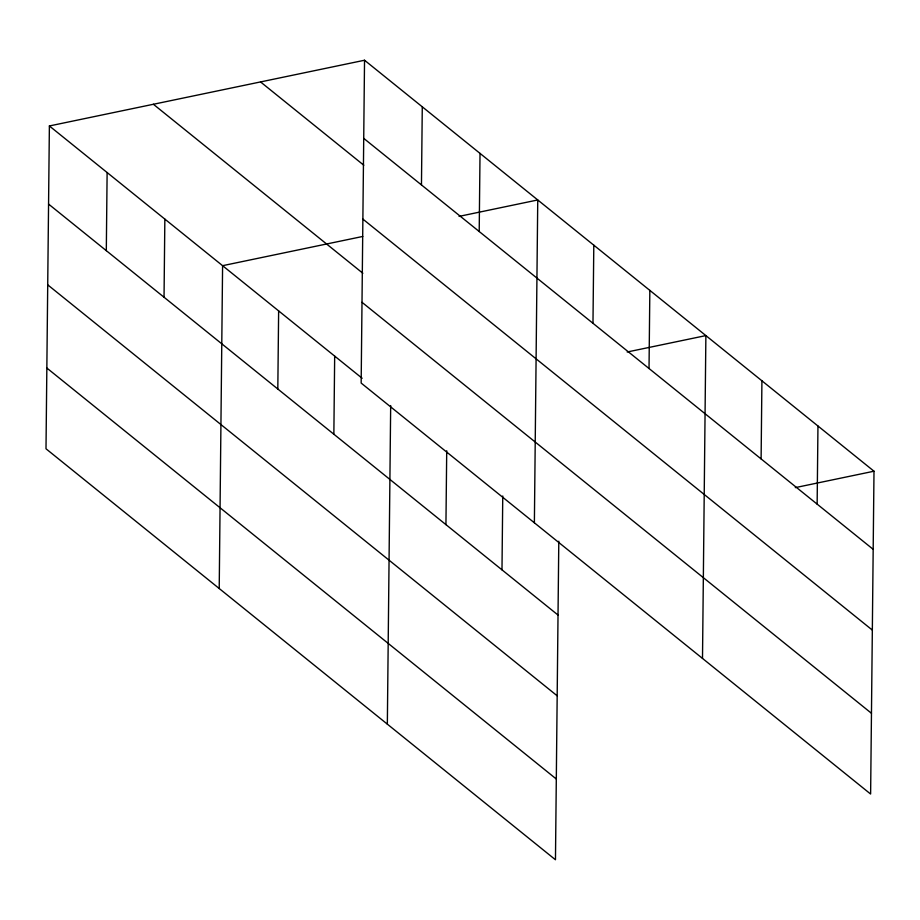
<?xml version="1.0" encoding="UTF-8"?>
<svg xmlns="http://www.w3.org/2000/svg" width="920" height="920" viewBox="0 0 920 920"><rect width="100%" height="100%" fill="white"/><g stroke="black" fill="none" stroke-linecap="round" stroke-linejoin="round"><path stroke-width="1.38" d="M364.538 60.237L361.157 383.065L870.619 794.04L874 471.212L364.538 60.237L49.381 125.959L46 448.787L555.462 859.763L558.797 541.19M106.306 250.654L107.123 172.534M164.036 297.229L164.852 219.109M219.213 588.524L222.594 265.684L362.779 236.452M277.817 389.022L278.633 310.891M333.856 434.228L334.673 356.097M387.343 724.144L390.678 405.57M421.463 184.931L422.28 106.812M445.935 524.641L446.717 450.777M479.205 231.518L480.022 153.387M501.986 569.848L502.757 495.983M534.382 522.801L537.751 199.962L459.057 216.384M592.974 323.299L593.803 245.168M649.025 368.506L649.842 290.386M702.5 658.421L705.881 335.593L627.175 352.003M761.105 458.919L761.921 380.799M817.144 504.125L817.96 426.006M795.294 487.623L874 471.212M363.722 138.356L873.183 549.332M260.544 81.926L363.803 165.22M362.882 219.109L872.332 630.085M153.387 104.27L362.859 273.252M362.008 302.312L871.47 713.287M49.381 125.959L362.147 378.258M48.564 204.079L558.026 615.054M47.713 284.832L557.175 695.807M46.851 368.034L556.301 779.01"/></g></svg>
